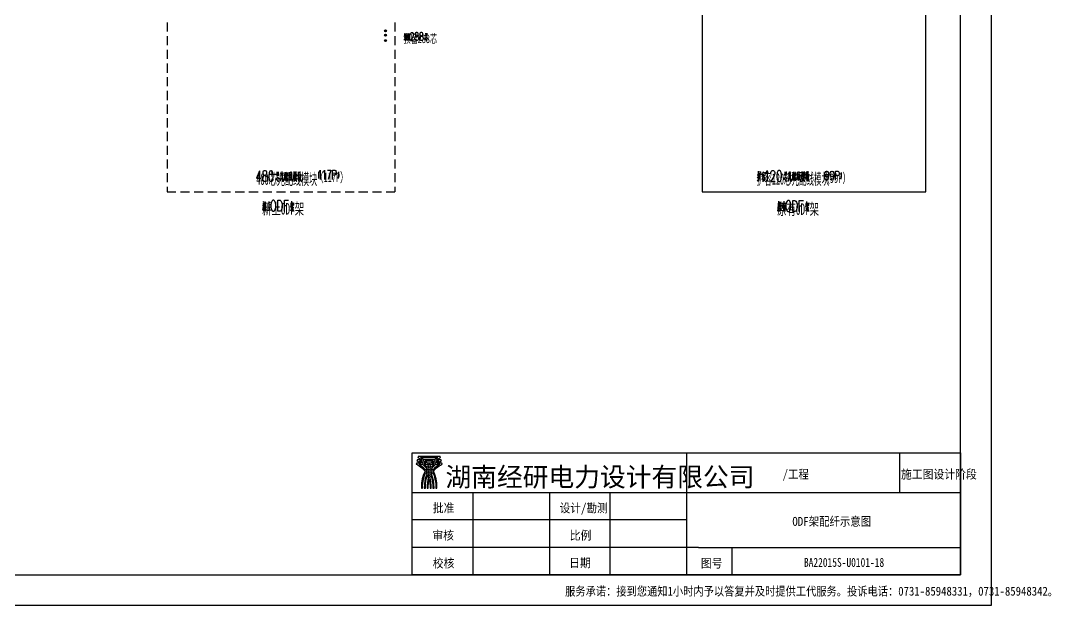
# Model space of a CAD drawing. Header units: metres. Extents: x 17 to 1757, y 17 to 1207.
# Drawn here: x 798 to 1757, y 17 to 561 of the extents above; entities that cross this region are included whole.
import ezdxf

# ---------------------------------------------------------------- set-up
doc = ezdxf.new("R2010")
doc.units = ezdxf.units.M
for name, color, linetype in [('LINES', 7, 'Continuous'), ('POLYLINES', 4, 'Continuous'), ('RECTS', 7, 'Continuous'), ('TEXTS', 3, 'Continuous')]:
    doc.layers.add(name, color=color, linetype=linetype)

msp = doc.modelspace()

# ---------------------------------------------------------------- linework, layer by layer
at = {"layer": 'LINES'}
for p, q in [((1672.37, 45.22), (1672.37, 1179.07)), ((1432.18, 975.6), (1431.74, 401.69)), ((1639.82, 401.69), (1639.82, 975.67)), ((934.08, 559.44), (934.08, 550.94)), ((1145.9, 559.44), (1145.9, 550.94)), ((934.08, 546.77), (934.08, 538.27)), ((1145.9, 546.77), (1145.9, 538.27)), ((1154.47, 546.62), (1155.62, 546.91)), ((1154.62, 548.64), (1155.34, 548.78)), ((1154.9, 547.92), (1155.19, 547.06)), ((1155.48, 549.07), (1155.05, 547.63)), ((1155.62, 547.2), (1155.48, 546.05)), ((1155.77, 548.78), (1157.06, 549.22)), ((1155.91, 547.92), (1155.91, 544.32)), ((1155.91, 547.49), (1156.78, 547.78)), ((1156.34, 548.93), (1156.2, 547.49)), ((1156.78, 547.92), (1156.78, 544.46)), ((1157.78, 546.34), (1158.65, 547.2)), ((1158.65, 549.07), (1157.93, 548.21)), ((1157.93, 548.78), (1157.93, 546.48)), ((1158.36, 547.92), (1158.79, 546.62)), ((1158.79, 548.35), (1159.94, 548.64)), ((1173.91, 547.34), (1176.36, 547.78)), ((1174.63, 549.36), (1174.78, 546.48)), ((1175.64, 549.36), (1175.5, 546.62)), ((1156.49, 544.32), (1157.06, 542.74)), ((1158.07, 545.62), (1158.07, 542.45)), ((1159.51, 545.47), (1158.07, 545.04)), ((1158.07, 542.88), (1159.37, 543.17)), ((1158.36, 544.03), (1159.37, 544.32)), ((1158.94, 545.33), (1158.79, 543.02)), ((1159.66, 545.62), (1159.51, 542.59)), ((1174.06, 545.18), (1173.77, 543.6)), ((1174.92, 545.9), (1175.21, 544.75)), ((1175.64, 545.47), (1176.07, 544.18)), ((934.08, 533.95), (934.08, 525.46)), ((1145.9, 533.95), (1145.9, 525.46)), ((934.08, 521.14), (934.08, 512.64)), ((1145.9, 521.14), (1145.9, 512.64)), ((934.08, 508.46), (934.08, 499.97)), ((1145.9, 508.46), (1145.9, 499.97)), ((934.08, 495.65), (934.08, 487.15)), ((1145.9, 495.65), (1145.9, 487.15)), ((934.08, 482.98), (934.08, 474.48)), ((1145.9, 482.98), (1145.9, 474.48)), ((934.08, 470.16), (934.08, 461.66)), ((1145.9, 470.16), (1145.9, 461.66)), ((934.08, 457.49), (934.08, 448.99)), ((1145.9, 457.49), (1145.9, 448.99)), ((934.08, 444.67), (934.08, 436.18)), ((1145.9, 444.67), (1145.9, 436.18)), ((934.08, 431.86), (934.08, 423.36)), ((1145.9, 431.86), (1145.9, 423.36)), ((934.08, 419.18), (934.08, 410.69)), ((1019.98, 421.34), (1019.98, 411.26)), ((1035.38, 414.86), (1035.1, 412.7)), ((1035.24, 417.74), (1038.41, 418.32)), ((1036.1, 420.34), (1036.25, 416.45)), ((1036.39, 415.73), (1036.82, 414.29)), ((1037.4, 420.34), (1037.26, 416.74)), ((1037.4, 415.3), (1037.98, 413.42)), ((1042.3, 416.88), (1039.27, 416.3)), ((1039.27, 411.62), (1040.35, 415.22)), ((1040.14, 417.6), (1039.85, 419.33)), ((1040.71, 420.62), (1040.71, 416.59)), ((1041.14, 417.02), (1041.72, 419.33)), ((1042.3, 411.41), (1042.3, 413.57)), ((1043.16, 419.62), (1045.03, 420.19)), ((1043.3, 418.46), (1043.3, 412.27)), ((1043.3, 417.89), (1044.6, 418.18)), ((1043.3, 413.14), (1044.46, 413.42)), ((1043.59, 414.29), (1044.17, 414.43)), ((1044.17, 419.76), (1044.17, 415.58)), ((1044.17, 415.58), (1044.46, 415.58)), ((1044.6, 418.46), (1044.46, 412.13)), ((1045.03, 418.9), (1046.18, 419.33)), ((1046.18, 416.74), (1045.18, 416.45)), ((1046.18, 419.47), (1046.04, 416.74)), ((1047.05, 416.88), (1048.06, 417.46)), ((1047.91, 420.19), (1047.19, 416.88)), ((1048.49, 415.3), (1047.19, 414.58)), ((1047.19, 412.7), (1048.49, 413.86)), ((1048.34, 418.32), (1047.34, 414.72)), ((1048.63, 417.31), (1050.07, 418.46)), ((1048.63, 415.73), (1050.22, 416.59)), ((1049.64, 420.05), (1050.07, 419.33)), ((1051.22, 417.31), (1052.52, 417.89)), ((1052.09, 417.6), (1051.22, 413.28)), ((1052.09, 420.62), (1052.09, 411.26)), ((1052.09, 416.88), (1052.38, 416.02)), ((1052.52, 414.14), (1054.82, 414.43)), ((1052.66, 418.61), (1054.54, 419.04)), ((1052.95, 417.6), (1054.25, 417.89)), ((1052.95, 417.89), (1052.95, 415.3)), ((1052.95, 416.45), (1053.96, 416.74)), ((1052.95, 415.58), (1054.39, 415.87)), ((1053.1, 420.34), (1053.24, 417.89)), ((1053.53, 414.14), (1054.39, 411.55)), ((1053.96, 420.62), (1053.82, 417.89)), ((1054.39, 418.18), (1054.25, 415.87)), ((1055.26, 413.42), (1056.7, 414.72)), ((1056.7, 417.02), (1055.4, 416.59)), ((1056.12, 420.48), (1056.12, 414.29)), ((1056.7, 415.3), (1058.86, 415.73)), ((1056.84, 417.46), (1058.28, 417.74)), ((1058.28, 418.03), (1058.14, 415.73)), ((1145.9, 419.18), (1145.9, 410.69)), ((1483.08, 417.6), (1484.52, 417.89)), ((1483.08, 414.72), (1484.52, 416.45)), ((1486.54, 419.04), (1485.1, 418.61)), ((1485.38, 420.91), (1485.82, 419.47)), ((1487.69, 419.62), (1487.54, 417.6)), ((1488.41, 417.89), (1487.54, 415.73)), ((1487.69, 419.04), (1490.28, 419.62)), ((1488.26, 414.14), (1488.41, 411.12)), ((1488.41, 413.86), (1489.56, 414)), ((1488.55, 420.77), (1488.98, 419.9)), ((1489.27, 417.89), (1489.85, 416.74)), ((1489.7, 414.29), (1489.56, 411.98)), ((1490.42, 419.9), (1490.14, 418.18)), ((1507.99, 415.15), (1507.7, 412.85)), ((1507.85, 417.89), (1511.02, 418.46)), ((1508.86, 420.48), (1508.86, 416.74)), ((1509.14, 415.87), (1509.43, 414.43)), ((1510.01, 420.48), (1509.86, 416.88)), ((1510.15, 415.44), (1510.73, 413.57)), ((1514.9, 417.02), (1511.88, 416.45)), ((1512.74, 417.74), (1512.46, 419.47)), ((1513.46, 420.77), (1513.46, 416.74)), ((1513.75, 417.17), (1514.47, 419.62)), ((1515.05, 411.55), (1514.9, 413.71)), ((1515.77, 419.76), (1517.78, 420.34)), ((1516.06, 418.61), (1516.06, 412.42)), ((1516.06, 418.03), (1517.21, 418.32)), ((1516.06, 413.28), (1517.06, 413.57)), ((1516.2, 414.43), (1516.92, 414.72)), ((1516.78, 419.9), (1516.78, 415.73)), ((1516.78, 415.73), (1517.21, 415.73)), ((1517.35, 418.61), (1517.21, 412.27)), ((1517.78, 419.18), (1518.79, 419.47)), ((1518.79, 416.88), (1517.78, 416.59)), ((1518.79, 419.62), (1518.79, 416.88)), ((1519.8, 417.02), (1520.66, 417.6)), ((1520.66, 420.34), (1519.94, 417.17)), ((1520.95, 418.46), (1519.94, 414.86)), ((1521.1, 415.44), (1519.94, 414.72)), ((1519.94, 412.85), (1521.1, 414)), ((1521.24, 415.87), (1522.82, 416.74)), ((1521.38, 417.6), (1522.68, 418.61)), ((1522.25, 420.19), (1522.68, 419.47)), ((1524.7, 417.74), (1523.83, 413.42)), ((1523.98, 417.6), (1525.27, 418.03)), ((1524.7, 420.77), (1524.7, 411.41)), ((1524.7, 417.17), (1524.98, 416.16)), ((1525.27, 418.75), (1527.29, 419.18)), ((1525.27, 414.29), (1527.43, 414.72)), ((1525.7, 417.74), (1527, 418.03)), ((1525.7, 418.03), (1525.7, 415.44)), ((1525.7, 416.74), (1526.71, 416.88)), ((1525.7, 415.73), (1527, 416.02)), ((1525.85, 420.48), (1525.99, 418.03)), ((1526.28, 414.29), (1527.14, 411.7)), ((1526.71, 420.77), (1526.42, 418.03)), ((1527, 418.32), (1526.86, 416.02)), ((1527.86, 413.57), (1529.45, 414.86)), ((1529.45, 417.17), (1528.01, 416.74)), ((1528.87, 420.62), (1528.87, 414.43)), ((1529.3, 415.44), (1531.46, 415.87)), ((1529.45, 417.6), (1530.89, 417.89)), ((1531.03, 418.18), (1530.89, 415.87)), ((934.08, 406.37), (934.08, 401.62)), ((1054.39, 411.55), (1054.82, 411.55)), ((1145.9, 406.37), (1145.9, 401.62)), ((1489.7, 411.98), (1488.41, 411.84)), ((1527.14, 411.7), (1527.58, 411.7)), ((934.15, 401.69), (942.22, 401.69)), ((946.54, 401.69), (955.03, 401.69)), ((959.21, 401.69), (967.7, 401.69)), ((972.02, 401.69), (980.52, 401.69)), ((984.7, 401.69), (993.19, 401.69)), ((997.51, 401.69), (1006.01, 401.69)), ((1010.18, 401.69), (1018.82, 401.69)), ((1023, 401.69), (1031.5, 401.69)), ((1035.82, 401.69), (1044.31, 401.69)), ((1048.49, 401.69), (1056.98, 401.69)), ((1061.3, 401.69), (1069.8, 401.69)), ((1073.98, 401.69), (1082.47, 401.69)), ((1086.79, 401.69), (1095.29, 401.69)), ((1099.61, 401.69), (1108.1, 401.69)), ((1112.28, 401.69), (1120.78, 401.69)), ((1125.1, 401.69), (1133.59, 401.69)), ((1137.77, 401.69), (1145.83, 401.69)), ((1431.74, 401.69), (1639.82, 401.69)), ((1022.86, 388.94), (1024.73, 389.38)), ((1023.58, 386.93), (1022.86, 384.91)), ((1023.14, 391.25), (1024.58, 391.54)), ((1023.14, 387.36), (1024.58, 387.79)), ((1023.43, 390.82), (1023.58, 389.66)), ((1023.58, 392.98), (1023.86, 391.97)), ((1024.15, 391.39), (1024.01, 389.38)), ((1024.15, 386.93), (1024.58, 385.63)), ((1024.87, 389.38), (1026.31, 389.66)), ((1026.02, 392.54), (1025.02, 391.1)), ((1025.74, 389.38), (1025.74, 383.62)), ((1026.89, 384.48), (1030.49, 384.91)), ((1028.62, 392.83), (1028.62, 384.62)), ((1029.91, 389.52), (1028.62, 389.23)), ((1043.16, 388.94), (1045.46, 388.94)), ((1050.5, 387.07), (1048.78, 383.9)), ((1048.92, 390.82), (1050.36, 391.1)), ((1049.06, 386.93), (1051.94, 387.36)), ((1049.93, 392.98), (1049.64, 390.96)), ((1050.5, 388.51), (1050.5, 383.47)), ((1050.79, 391.68), (1050.79, 388.51)), ((1050.79, 390.96), (1051.8, 391.25)), ((1051.8, 389.38), (1050.79, 389.09)), ((1051.8, 391.54), (1051.66, 389.38)), ((1503.53, 386.5), (1502.38, 384.19)), ((1502.81, 391.97), (1505.26, 392.54)), ((1503.38, 390.96), (1503.38, 387.36)), ((1503.38, 390.38), (1504.97, 390.67)), ((1503.38, 389.09), (1504.68, 389.23)), ((1503.38, 387.65), (1504.97, 387.94)), ((1504.1, 392.26), (1503.96, 390.53)), ((1505.54, 384.62), (1504.54, 386.64)), ((1505.11, 390.96), (1504.97, 387.79)), ((1506.26, 390.53), (1509.58, 391.1)), ((1507.42, 389.52), (1507.42, 383.33)), ((1507.42, 389.09), (1508.86, 389.52)), ((1507.42, 387.65), (1508.57, 387.94)), ((1508.57, 386.21), (1507.42, 385.92)), ((1522.25, 388.8), (1524.7, 388.8)), ((1529.74, 386.93), (1528.01, 383.76)), ((1528.15, 390.67), (1529.59, 390.96)), ((1528.3, 386.64), (1531.03, 387.22)), ((1529.02, 392.83), (1528.73, 390.67)), ((1529.74, 388.37), (1529.74, 383.33)), ((1530.02, 391.54), (1530.02, 388.37)), ((1530.02, 390.82), (1530.89, 391.1)), ((1531.03, 389.09), (1530.02, 388.94)), ((1531.03, 391.39), (1530.89, 389.09)), ((1162.1, 158.69), (1672.3, 158.69)), ((1162.1, 45.22), (1162.1, 158.69)), ((1417.27, 158.69), (1417.27, 45.36)), ((1615.7, 121.82), (1615.7, 158.83)), ((1672.3, 158.69), (1672.3, 45.22)), ((1162.1, 121.82), (1672.3, 121.82)), ((1218.84, 45.36), (1218.84, 121.82)), ((1289.69, 121.82), (1289.69, 45.36)), ((1346.42, 45.36), (1346.42, 121.82)), ((1417.27, 96.34), (1162.1, 96.34)), ((1428.36, 70.7), (1162.1, 70.7)), ((1428.36, 70.7), (1672.3, 70.7)), ((1459.75, 45.22), (1459.75, 70.7)), ((87.79, 45.22), (1672.37, 45.22)), ((1672.3, 45.22), (1162.1, 45.22))]:
    msp.add_line(p, q, dxfattribs=at)
at = {"layer": 'POLYLINES'}
for points in [[(1137.19, 551.66), (1136.47, 551.66), (1136.76, 552.1), (1137.19, 551.66)], [(1137.19, 551.66), (1136.47, 551.66), (1136.76, 552.1), (1137.19, 551.66)], [(1137.19, 551.66), (1136.47, 551.66), (1136.76, 552.1), (1137.19, 551.66)], [(1137.19, 551.66), (1136.47, 551.66), (1136.76, 552.1), (1137.19, 551.66)], [(1137.19, 551.66), (1136.76, 551.09), (1136.47, 551.66), (1137.19, 551.66)], [(1137.19, 551.66), (1136.76, 551.09), (1136.47, 551.66), (1137.19, 551.66)], [(1137.19, 551.66), (1136.76, 551.09), (1136.47, 551.66), (1137.19, 551.66)], [(1137.19, 551.66), (1136.76, 551.09), (1136.47, 551.66), (1137.19, 551.66)], [(1137.19, 547.49), (1136.47, 547.49), (1136.76, 548.06), (1137.19, 547.49)], [(1137.19, 547.49), (1136.47, 547.49), (1136.76, 548.06), (1137.19, 547.49)], [(1137.19, 547.49), (1136.47, 547.49), (1136.76, 548.06), (1137.19, 547.49)], [(1137.19, 547.49), (1136.47, 547.49), (1136.76, 548.06), (1137.19, 547.49)], [(1137.19, 547.49), (1136.76, 547.06), (1136.47, 547.49), (1137.19, 547.49)], [(1137.19, 547.49), (1136.76, 547.06), (1136.47, 547.49), (1137.19, 547.49)], [(1137.19, 547.49), (1136.76, 547.06), (1136.47, 547.49), (1137.19, 547.49)], [(1137.19, 547.49), (1136.76, 547.06), (1136.47, 547.49), (1137.19, 547.49)], [(1137.19, 551.66), (1136.76, 552.1), (1137.19, 552.38), (1137.19, 551.66)], [(1137.19, 551.66), (1136.76, 552.1), (1137.19, 552.38), (1137.19, 551.66)], [(1137.19, 551.66), (1136.76, 552.1), (1137.19, 552.38), (1137.19, 551.66)], [(1137.19, 551.66), (1136.76, 552.1), (1137.19, 552.38), (1137.19, 551.66)], [(1137.19, 551.66), (1137.19, 550.8), (1136.76, 551.09), (1137.19, 551.66)], [(1137.19, 551.66), (1137.19, 550.8), (1136.76, 551.09), (1137.19, 551.66)], [(1137.19, 551.66), (1137.19, 550.8), (1136.76, 551.09), (1137.19, 551.66)], [(1137.19, 551.66), (1137.19, 550.8), (1136.76, 551.09), (1137.19, 551.66)], [(1137.19, 547.49), (1136.76, 548.06), (1137.19, 548.35), (1137.19, 547.49)], [(1137.19, 547.49), (1136.76, 548.06), (1137.19, 548.35), (1137.19, 547.49)], [(1137.19, 547.49), (1136.76, 548.06), (1137.19, 548.35), (1137.19, 547.49)], [(1137.19, 547.49), (1136.76, 548.06), (1137.19, 548.35), (1137.19, 547.49)], [(1137.19, 547.49), (1137.19, 546.77), (1136.76, 547.06), (1137.19, 547.49)], [(1137.19, 547.49), (1137.19, 546.77), (1136.76, 547.06), (1137.19, 547.49)], [(1137.19, 547.49), (1137.19, 546.77), (1136.76, 547.06), (1137.19, 547.49)], [(1137.19, 547.49), (1137.19, 546.77), (1136.76, 547.06), (1137.19, 547.49)], [(1137.19, 551.66), (1137.19, 552.38), (1137.77, 552.1), (1137.19, 551.66)], [(1137.19, 551.66), (1137.19, 552.38), (1137.77, 552.1), (1137.19, 551.66)], [(1137.19, 551.66), (1137.19, 552.38), (1137.77, 552.1), (1137.19, 551.66)], [(1137.19, 551.66), (1137.19, 552.38), (1137.77, 552.1), (1137.19, 551.66)], [(1137.19, 551.66), (1137.77, 552.1), (1138.06, 551.66), (1137.19, 551.66)], [(1137.19, 551.66), (1137.77, 552.1), (1138.06, 551.66), (1137.19, 551.66)], [(1137.19, 551.66), (1137.77, 552.1), (1138.06, 551.66), (1137.19, 551.66)], [(1137.19, 551.66), (1137.77, 552.1), (1138.06, 551.66), (1137.19, 551.66)], [(1137.19, 551.66), (1137.77, 551.09), (1137.19, 550.8), (1137.19, 551.66)], [(1137.19, 551.66), (1137.77, 551.09), (1137.19, 550.8), (1137.19, 551.66)], [(1137.19, 551.66), (1138.06, 551.66), (1137.77, 551.09), (1137.19, 551.66)], [(1137.19, 551.66), (1138.06, 551.66), (1137.77, 551.09), (1137.19, 551.66)], [(1137.19, 551.66), (1137.77, 551.09), (1137.19, 550.8), (1137.19, 551.66)], [(1137.19, 551.66), (1137.77, 551.09), (1137.19, 550.8), (1137.19, 551.66)], [(1137.19, 551.66), (1138.06, 551.66), (1137.77, 551.09), (1137.19, 551.66)], [(1137.19, 551.66), (1138.06, 551.66), (1137.77, 551.09), (1137.19, 551.66)], [(1137.19, 547.49), (1137.19, 548.35), (1137.77, 548.06), (1137.19, 547.49)], [(1137.19, 547.49), (1137.19, 548.35), (1137.77, 548.06), (1137.19, 547.49)], [(1137.19, 547.49), (1137.19, 548.35), (1137.77, 548.06), (1137.19, 547.49)], [(1137.19, 547.49), (1137.19, 548.35), (1137.77, 548.06), (1137.19, 547.49)], [(1137.19, 547.49), (1137.77, 548.06), (1138.06, 547.49), (1137.19, 547.49)], [(1137.19, 547.49), (1137.77, 548.06), (1138.06, 547.49), (1137.19, 547.49)], [(1137.19, 547.49), (1137.77, 548.06), (1138.06, 547.49), (1137.19, 547.49)], [(1137.19, 547.49), (1137.77, 548.06), (1138.06, 547.49), (1137.19, 547.49)], [(1137.19, 547.49), (1137.77, 547.06), (1137.19, 546.77), (1137.19, 547.49)], [(1137.19, 547.49), (1137.77, 547.06), (1137.19, 546.77), (1137.19, 547.49)], [(1137.19, 547.49), (1138.06, 547.49), (1137.77, 547.06), (1137.19, 547.49)], [(1137.19, 547.49), (1138.06, 547.49), (1137.77, 547.06), (1137.19, 547.49)], [(1137.19, 547.49), (1137.77, 547.06), (1137.19, 546.77), (1137.19, 547.49)], [(1137.19, 547.49), (1137.77, 547.06), (1137.19, 546.77), (1137.19, 547.49)], [(1137.19, 547.49), (1138.06, 547.49), (1137.77, 547.06), (1137.19, 547.49)], [(1137.19, 547.49), (1138.06, 547.49), (1137.77, 547.06), (1137.19, 547.49)], [(1155.19, 546.77), (1155.19, 543.02), (1154.76, 543.89)], [(1156.34, 546.91), (1156.34, 544.46), (1156.06, 543.6), (1155.62, 542.59)], [(1159.37, 548.21), (1159.08, 546.91), (1158.65, 545.62)], [(1159.94, 548.93), (1159.66, 545.9), (1159.37, 546.62)], [(1160.52, 548.21), (1160.52, 548.64), (1160.81, 549.36), (1161.1, 549.79), (1161.53, 550.08), (1162.39, 550.08), (1162.82, 549.79), (1162.97, 549.36), (1163.26, 548.64), (1163.26, 547.92), (1162.97, 547.2), (1162.54, 546.05), (1160.38, 542.45), (1163.4, 542.45)], [(1165.85, 550.08), (1165.13, 549.79), (1164.98, 549.07), (1164.98, 548.21), (1165.13, 547.49), (1165.56, 547.2), (1166.42, 546.77), (1167.14, 546.48), (1167.58, 545.76), (1167.86, 545.04), (1167.86, 543.89), (1167.58, 543.17), (1167.43, 542.88), (1166.71, 542.45), (1165.85, 542.45), (1165.13, 542.88), (1164.98, 543.17), (1164.7, 543.89), (1164.7, 545.04), (1164.98, 545.76), (1165.42, 546.48), (1165.99, 546.77), (1167, 547.2), (1167.43, 547.49), (1167.58, 548.21), (1167.58, 549.07), (1167.43, 549.79), (1166.71, 550.08), (1165.85, 550.08)], [(1170.17, 550.08), (1169.59, 549.79), (1169.3, 549.07), (1169.3, 548.21), (1169.59, 547.49), (1170.02, 547.2), (1170.89, 546.77), (1171.46, 546.48), (1171.9, 545.76), (1172.18, 545.04), (1172.18, 543.89), (1171.9, 543.17), (1171.75, 542.88), (1171.03, 542.45), (1170.17, 542.45), (1169.59, 542.88), (1169.3, 543.17), (1169.16, 543.89), (1169.16, 545.04), (1169.3, 545.76), (1169.74, 546.48), (1170.46, 546.77), (1171.32, 547.2), (1171.75, 547.49), (1171.9, 548.21), (1171.9, 549.07), (1171.75, 549.79), (1171.03, 550.08), (1170.17, 550.08)], [(1137.19, 542.59), (1136.47, 542.59), (1136.76, 543.17), (1137.19, 542.59)], [(1137.19, 542.59), (1136.47, 542.59), (1136.76, 543.17), (1137.19, 542.59)], [(1137.19, 542.59), (1136.47, 542.59), (1136.76, 543.17), (1137.19, 542.59)], [(1137.19, 542.59), (1136.47, 542.59), (1136.76, 543.17), (1137.19, 542.59)], [(1137.19, 542.59), (1136.76, 542.02), (1136.47, 542.59), (1137.19, 542.59)], [(1137.19, 542.59), (1136.76, 542.02), (1136.47, 542.59), (1137.19, 542.59)], [(1137.19, 542.59), (1136.76, 542.02), (1136.47, 542.59), (1137.19, 542.59)], [(1137.19, 542.59), (1136.76, 542.02), (1136.47, 542.59), (1137.19, 542.59)], [(1137.19, 542.59), (1136.76, 543.17), (1137.19, 543.31), (1137.19, 542.59)], [(1137.19, 542.59), (1136.76, 543.17), (1137.19, 543.31), (1137.19, 542.59)], [(1137.19, 542.59), (1136.76, 543.17), (1137.19, 543.31), (1137.19, 542.59)], [(1137.19, 542.59), (1136.76, 543.17), (1137.19, 543.31), (1137.19, 542.59)], [(1137.19, 542.59), (1137.19, 541.73), (1136.76, 542.02), (1137.19, 542.59)], [(1137.19, 542.59), (1137.19, 541.73), (1136.76, 542.02), (1137.19, 542.59)], [(1137.19, 542.59), (1137.19, 541.73), (1136.76, 542.02), (1137.19, 542.59)], [(1137.19, 542.59), (1137.19, 541.73), (1136.76, 542.02), (1137.19, 542.59)], [(1137.19, 542.59), (1137.19, 543.31), (1137.77, 543.17), (1137.19, 542.59)], [(1137.19, 542.59), (1137.19, 543.31), (1137.77, 543.17), (1137.19, 542.59)], [(1137.19, 542.59), (1137.19, 543.31), (1137.77, 543.17), (1137.19, 542.59)], [(1137.19, 542.59), (1137.19, 543.31), (1137.77, 543.17), (1137.19, 542.59)], [(1137.19, 542.59), (1137.77, 543.17), (1138.06, 542.59), (1137.19, 542.59)], [(1137.19, 542.59), (1137.77, 543.17), (1138.06, 542.59), (1137.19, 542.59)], [(1137.19, 542.59), (1137.77, 543.17), (1138.06, 542.59), (1137.19, 542.59)], [(1137.19, 542.59), (1137.77, 543.17), (1138.06, 542.59), (1137.19, 542.59)], [(1137.19, 542.59), (1137.77, 542.02), (1137.19, 541.73), (1137.19, 542.59)], [(1137.19, 542.59), (1137.77, 542.02), (1137.19, 541.73), (1137.19, 542.59)], [(1137.19, 542.59), (1138.06, 542.59), (1137.77, 542.02), (1137.19, 542.59)], [(1137.19, 542.59), (1138.06, 542.59), (1137.77, 542.02), (1137.19, 542.59)], [(1137.19, 542.59), (1137.77, 542.02), (1137.19, 541.73), (1137.19, 542.59)], [(1137.19, 542.59), (1137.77, 542.02), (1137.19, 541.73), (1137.19, 542.59)], [(1137.19, 542.59), (1138.06, 542.59), (1137.77, 542.02), (1137.19, 542.59)], [(1137.19, 542.59), (1138.06, 542.59), (1137.77, 542.02), (1137.19, 542.59)], [(1174.34, 545.04), (1174.63, 544.03), (1175.06, 543.02), (1175.78, 542.3), (1175.64, 543.74)], [(1019.98, 421.34), (1017.1, 414.58), (1021.42, 414.58)], [(1024.44, 421.34), (1023.43, 420.91), (1023.14, 419.9), (1023.14, 419.04), (1023.43, 418.03), (1024.15, 417.46), (1025.3, 417.02), (1026.17, 416.59), (1026.74, 415.58), (1027.03, 414.58), (1027.03, 413.14), (1026.74, 412.13), (1026.46, 411.7), (1025.59, 411.26), (1024.44, 411.26), (1023.43, 411.7), (1023.14, 412.13), (1022.86, 413.14), (1022.86, 414.58), (1023.14, 415.58), (1023.72, 416.59), (1024.73, 417.02), (1025.88, 417.46), (1026.46, 418.03), (1026.74, 419.04), (1026.74, 419.9), (1026.46, 420.91), (1025.59, 421.34), (1024.44, 421.34)], [(1030.49, 421.34), (1029.62, 420.91), (1029.05, 419.47), (1028.76, 417.02), (1028.76, 415.58), (1029.05, 413.14), (1029.62, 411.7), (1030.49, 411.26), (1031.06, 411.26), (1031.93, 411.7), (1032.5, 413.14), (1032.79, 415.58), (1032.79, 417.02), (1032.5, 419.47), (1031.93, 420.91), (1031.06, 421.34), (1030.49, 421.34)], [(1035.82, 414.58), (1036.1, 413.28), (1036.68, 411.98), (1037.69, 411.12), (1037.54, 412.85)], [(1041, 416.74), (1041, 411.98), (1041.29, 411.55), (1042.3, 411.55)], [(1043.74, 419.62), (1043.74, 417.02), (1043.59, 415.01)], [(1045.18, 416.88), (1045.18, 412.99), (1045.61, 412.42)], [(1045.61, 412.42), (1046.62, 412.56), (1046.47, 414.43)], [(1050.07, 415.73), (1049.5, 414.14), (1048.34, 411.98)], [(1049.06, 420.62), (1049.21, 415.73), (1049.64, 413.42)], [(1049.64, 413.42), (1050.65, 411.41), (1050.65, 413.57)], [(1053.67, 415.73), (1053.53, 414.43), (1052.38, 411.26)], [(1057.56, 420.77), (1057.42, 415.58), (1056.98, 413.28), (1056.26, 411.26)], [(1057.56, 415.58), (1058.42, 411.55), (1058.86, 411.55)], [(1074.98, 420.5), (1074.83, 414.63), (1075.04, 414.3)], [(1075.42, 420.19), (1075.85, 420.62), (1076.57, 421.78), (1076.57, 413.28)], [(1079.3, 420.19), (1079.74, 420.62), (1080.46, 421.78), (1080.46, 413.28)], [(1083.19, 421.78), (1086.5, 421.78), (1084.06, 413.28)], [(1087.94, 413.28), (1087.94, 421.78), (1090.1, 421.78), (1090.97, 421.49), (1091.11, 421.06), (1091.4, 420.19), (1091.4, 419.04), (1091.11, 418.18), (1090.97, 417.74), (1090.1, 417.31), (1087.94, 417.31)], [(1093.46, 414.3), (1093.72, 420.15), (1093.52, 420.5)], [(1483.94, 420.91), (1483.94, 411.41), (1483.37, 412.7)], [(1485.1, 419.33), (1484.95, 416.16), (1484.81, 414.29), (1484.23, 411.26)], [(1488.98, 417.17), (1488.26, 415.3), (1487.26, 412.99)], [(1488.84, 416.88), (1490.28, 413.57), (1490.71, 413.57)], [(1490.86, 419.62), (1491.58, 420.05), (1492.44, 421.63), (1492.44, 411.41)], [(1495.9, 419.18), (1495.9, 419.62), (1496.18, 420.62), (1496.47, 421.06), (1497.05, 421.63), (1498.2, 421.63), (1498.78, 421.06), (1499.06, 420.62), (1499.35, 419.62), (1499.35, 418.61), (1499.06, 417.74), (1498.49, 416.16), (1495.61, 411.41), (1499.64, 411.41)], [(1503.24, 421.63), (1502.23, 421.06), (1501.66, 419.62), (1501.37, 417.17), (1501.37, 415.73), (1501.66, 413.28), (1502.23, 411.84), (1503.24, 411.41), (1503.82, 411.41), (1504.68, 411.84), (1505.26, 413.28), (1505.54, 415.73), (1505.54, 417.17), (1505.26, 419.62), (1504.68, 421.06), (1503.82, 421.63), (1503.24, 421.63)], [(1508.42, 414.72), (1508.71, 413.42), (1509.29, 412.27), (1510.3, 411.26), (1510.15, 413.14)], [(1511.59, 411.41), (1512.17, 412.27), (1512.74, 414.14), (1513.18, 416.74)], [(1513.75, 416.88), (1513.75, 412.13), (1514.04, 411.7), (1515.05, 411.7)], [(1516.49, 419.76), (1516.49, 417.17), (1516.2, 415.15)], [(1517.78, 417.17), (1517.78, 413.14), (1518.22, 412.7)], [(1518.22, 412.7), (1519.37, 412.7), (1519.22, 414.72)], [(1522.82, 415.87), (1522.25, 414.29), (1521.1, 412.13)], [(1521.67, 420.77), (1521.96, 415.87), (1522.39, 413.57)], [(1522.39, 413.57), (1523.26, 411.55), (1523.26, 413.71)], [(1526.28, 415.87), (1526.14, 414.58), (1525.13, 411.41)], [(1530.17, 420.91), (1530.02, 415.73), (1529.59, 413.42), (1528.87, 411.41)], [(1530.17, 415.73), (1531.03, 411.7), (1531.61, 411.7)], [(1545.76, 419.67), (1545.6, 413.81), (1545.81, 413.47)], [(1549.32, 418.18), (1549.03, 416.88), (1548.6, 416.16), (1547.88, 415.73), (1547.59, 415.73), (1546.87, 416.16), (1546.44, 416.88), (1546.15, 418.18), (1546.15, 418.61), (1546.44, 419.76), (1546.87, 420.62), (1547.59, 421.06), (1547.88, 421.06), (1548.6, 420.62), (1549.03, 419.76), (1549.32, 418.18), (1549.32, 416.16), (1549.03, 414.14), (1548.6, 412.85), (1547.88, 412.56), (1547.3, 412.56), (1546.58, 412.85), (1546.44, 413.71)], [(1554.22, 418.18), (1553.93, 416.88), (1553.35, 416.16), (1552.63, 415.73), (1552.49, 415.73), (1551.77, 416.16), (1551.19, 416.88), (1551.05, 418.18), (1551.05, 418.61), (1551.19, 419.76), (1551.77, 420.62), (1552.49, 421.06), (1552.63, 421.06), (1553.35, 420.62), (1553.93, 419.76), (1554.22, 418.18), (1554.22, 416.16), (1553.93, 414.14), (1553.35, 412.85), (1552.63, 412.56), (1552.2, 412.56), (1551.48, 412.85), (1551.19, 413.71)], [(1555.8, 412.56), (1555.8, 421.06), (1558.1, 421.06), (1558.82, 420.62), (1558.97, 420.19), (1559.26, 419.33), (1559.26, 418.18), (1558.97, 417.31), (1558.82, 416.88), (1558.1, 416.59), (1555.8, 416.59)], [(1561.32, 413.47), (1561.58, 419.33), (1561.38, 419.67)], [(1032.36, 393.84), (1031.78, 393.26), (1031.21, 392.26), (1030.92, 391.39), (1030.63, 389.95), (1030.63, 387.5), (1030.92, 386.06), (1031.21, 385.06), (1031.78, 384.05), (1032.36, 383.62), (1033.51, 383.62), (1034.09, 384.05), (1034.66, 385.06), (1034.95, 386.06), (1035.24, 387.5), (1035.24, 389.95), (1034.95, 391.39), (1034.66, 392.26), (1034.09, 393.26), (1033.51, 393.84), (1032.36, 393.84)], [(1036.97, 383.62), (1036.97, 393.84), (1039.13, 393.84), (1039.99, 393.26), (1040.57, 392.26), (1040.86, 391.39), (1041.14, 389.95), (1041.14, 387.5), (1040.86, 386.06), (1040.57, 385.06), (1039.99, 384.05), (1039.13, 383.62), (1036.97, 383.62)], [(1043.16, 383.62), (1043.16, 393.84), (1046.9, 393.84)], [(1511.59, 393.55), (1511.02, 393.12), (1510.3, 392.11), (1510.01, 391.1), (1509.72, 389.66), (1509.72, 387.22), (1510.01, 385.78), (1510.3, 384.91), (1511.02, 383.9), (1511.59, 383.33), (1512.74, 383.33), (1513.32, 383.9), (1513.9, 384.91), (1514.18, 385.78), (1514.47, 387.22), (1514.47, 389.66), (1514.18, 391.1), (1513.9, 392.11), (1513.32, 393.12), (1512.74, 393.55), (1511.59, 393.55)], [(1516.2, 383.33), (1516.2, 393.55), (1518.22, 393.55), (1519.08, 393.12), (1519.66, 392.11), (1519.94, 391.1), (1520.23, 389.66), (1520.23, 387.22), (1519.94, 385.78), (1519.66, 384.91), (1519.08, 383.9), (1518.22, 383.33), (1516.2, 383.33)], [(1522.25, 383.33), (1522.25, 393.55), (1526.14, 393.55)], [(1023.72, 389.09), (1023.72, 384.05), (1023.43, 384.91)], [(1025.02, 392.11), (1024.87, 386.93), (1024.73, 385.63), (1024.44, 384.05)], [(1049.64, 390.96), (1049.21, 389.23), (1048.78, 387.5)], [(1050.5, 391.39), (1049.93, 388.22), (1049.64, 389.38)], [(1050.5, 387.07), (1051.66, 384.19), (1052.23, 384.19)], [(1502.81, 392.98), (1502.66, 389.52), (1502.38, 386.21), (1501.94, 383.76)], [(1504.1, 387.65), (1504.1, 383.33), (1503.53, 384.62)], [(1507.99, 392.98), (1507.42, 389.52), (1506.12, 386.5)], [(1508.86, 389.81), (1508.86, 383.33), (1508.28, 384.48)], [(1528.73, 390.67), (1528.44, 389.09), (1527.86, 387.36)], [(1529.59, 391.25), (1529.16, 388.08), (1528.87, 389.23)], [(1529.74, 386.93), (1530.89, 384.05), (1531.32, 384.05)], [(1190.04, 148.32), (1190.04, 148.61), (1189.9, 148.75), (1189.9, 148.9), (1189.75, 149.04), (1189.75, 149.18), (1189.46, 149.18), (1189.03, 149.18), (1187.59, 149.18), (1186.15, 149.18), (1185.58, 149.18), (1185.43, 149.18), (1187.02, 150.19), (1188.17, 150.91), (1189.03, 151.34), (1189.18, 151.34), (1189.32, 151.49), (1189.18, 151.63), (1189.18, 151.92), (1189.18, 152.06), (1189.03, 152.06), (1189.03, 152.21), (1188.89, 152.35), (1188.74, 152.35), (1188.31, 152.35), (1186.87, 152.35), (1185.43, 152.35), (1185, 152.35), (1184.86, 152.35), (1186.3, 153.36), (1187.45, 153.94), (1188.17, 154.37), (1188.46, 154.37), (1188.46, 154.51), (1188.31, 154.66), (1188.31, 154.94), (1188.17, 155.23), (1188.02, 155.38), (1187.88, 155.38), (1187.16, 155.38), (1186.15, 155.38), (1184.86, 155.38), (1183.42, 155.38), (1181.69, 155.38), (1177.94, 155.38), (1174.2, 155.38), (1172.47, 155.38), (1170.89, 155.38), (1169.59, 155.38), (1168.58, 155.38), (1168.01, 155.38), (1167.72, 155.38), (1167.72, 155.23), (1167.58, 155.09), (1167.58, 154.94), (1167.43, 154.66), (1167.29, 154.51), (1167.43, 154.37), (1167.58, 154.37), (1168.44, 153.94), (1169.59, 153.36), (1171.03, 152.35), (1170.89, 152.35), (1170.31, 152.35), (1168.87, 152.35), (1167.43, 152.35), (1167, 152.35), (1166.86, 152.35), (1166.71, 152.21), (1166.71, 152.06), (1166.71, 151.92), (1166.57, 151.78), (1166.42, 151.49), (1166.57, 151.34), (1166.71, 151.34), (1167.58, 150.91), (1168.87, 150.19), (1170.31, 149.18), (1170.17, 149.18), (1169.74, 149.18), (1168.15, 149.18), (1166.71, 149.18), (1166.28, 149.18), (1166.14, 149.18), (1165.99, 149.18), (1165.99, 149.04), (1165.99, 148.9), (1165.99, 148.75), (1165.85, 148.75), (1165.85, 148.46), (1165.7, 148.32), (1165.99, 148.18), (1166.57, 147.89), (1167.43, 147.46), (1168.44, 146.74), (1169.74, 145.87), (1171.18, 144.72), (1172.62, 143.42), (1174.06, 141.84), (1172.62, 138.53), (1171.46, 134.78), (1171.18, 132.77), (1170.74, 130.61), (1170.6, 128.3), (1170.6, 126), (1170.74, 126), (1171.18, 126), (1171.46, 126), (1171.61, 126), (1171.75, 128.16), (1171.9, 130.32), (1172.47, 134.21), (1173.48, 137.66), (1174.78, 140.83), (1175.35, 139.97), (1175.78, 139.1), (1174.78, 136.37), (1173.91, 133.2), (1173.48, 129.74), (1173.34, 126), (1173.48, 126), (1173.91, 126), (1174.2, 126), (1174.34, 126), (1174.49, 129.46), (1174.92, 132.48), (1175.5, 135.36), (1176.5, 137.95), (1176.94, 136.8), (1177.37, 135.79), (1176.79, 133.63), (1176.22, 131.33), (1176.07, 128.74), (1176.07, 126), (1176.22, 126), (1176.5, 126), (1176.94, 126), (1177.08, 126), (1177.08, 128.16), (1177.22, 130.32), (1177.51, 132.19), (1177.94, 134.06), (1178.38, 132.19), (1178.66, 130.32), (1178.81, 128.16), (1178.81, 126), (1178.95, 126), (1179.24, 126), (1179.67, 126), (1179.82, 126), (1179.82, 128.74), (1179.53, 131.33), (1179.1, 133.63), (1178.52, 135.79), (1178.81, 136.8), (1179.38, 137.81), (1180.25, 135.36), (1180.82, 132.48), (1181.26, 129.31), (1181.4, 126), (1181.54, 126), (1181.98, 126), (1182.26, 126), (1182.41, 126), (1182.26, 129.74), (1181.83, 133.2), (1180.97, 136.22), (1179.96, 139.1), (1180.54, 139.97), (1181.11, 140.83), (1182.41, 137.66), (1183.27, 134.21), (1183.99, 130.32), (1184.14, 128.16), (1184.14, 126), (1184.28, 126), (1184.71, 126), (1185, 126), (1185.14, 126), (1185.14, 128.3), (1185, 130.61), (1184.71, 132.77), (1184.28, 134.78), (1183.13, 138.53), (1181.83, 141.7), (1183.13, 143.42), (1184.57, 144.72), (1186.01, 145.87), (1187.3, 146.74), (1188.46, 147.46), (1189.32, 147.89), (1189.9, 148.18), (1190.04, 148.32)], [(1190.04, 148.32), (1190.04, 148.61), (1189.9, 148.75), (1189.9, 148.9), (1189.75, 149.04), (1189.75, 149.18), (1189.46, 149.18), (1189.03, 149.18), (1187.59, 149.18), (1186.15, 149.18), (1185.58, 149.18), (1185.43, 149.18), (1187.02, 150.19), (1188.17, 150.91), (1189.03, 151.34), (1189.18, 151.34), (1189.32, 151.49), (1189.18, 151.63), (1189.18, 151.92), (1189.18, 152.06), (1189.03, 152.06), (1189.03, 152.21), (1188.89, 152.35), (1188.74, 152.35), (1188.31, 152.35), (1186.87, 152.35), (1185.43, 152.35), (1185, 152.35), (1184.86, 152.35), (1186.3, 153.36), (1187.45, 153.94), (1188.17, 154.37), (1188.46, 154.37), (1188.46, 154.51), (1188.31, 154.66), (1188.31, 154.94), (1188.17, 155.23), (1188.02, 155.38), (1187.88, 155.38), (1187.16, 155.38), (1186.15, 155.38), (1184.86, 155.38), (1183.42, 155.38), (1181.69, 155.38), (1177.94, 155.38), (1174.2, 155.38), (1172.47, 155.38), (1170.89, 155.38), (1169.59, 155.38), (1168.58, 155.38), (1168.01, 155.38), (1167.72, 155.38), (1167.72, 155.23), (1167.58, 155.09), (1167.58, 154.94), (1167.43, 154.66), (1167.29, 154.51), (1167.43, 154.37), (1167.58, 154.37), (1168.44, 153.94), (1169.59, 153.36), (1171.03, 152.35), (1170.89, 152.35), (1170.31, 152.35), (1168.87, 152.35), (1167.43, 152.35), (1167, 152.35), (1166.86, 152.35), (1166.71, 152.21), (1166.71, 152.06), (1166.71, 151.92), (1166.57, 151.78), (1166.42, 151.49), (1166.57, 151.34), (1166.71, 151.34), (1167.58, 150.91), (1168.87, 150.19), (1170.31, 149.18), (1170.17, 149.18), (1169.74, 149.18), (1168.15, 149.18), (1166.71, 149.18), (1166.28, 149.18), (1166.14, 149.18), (1165.99, 149.18), (1165.99, 149.04), (1165.99, 148.9), (1165.99, 148.75), (1165.85, 148.75), (1165.85, 148.46), (1165.7, 148.32), (1165.99, 148.18), (1166.57, 147.89), (1167.43, 147.46), (1168.44, 146.74), (1169.74, 145.87), (1171.18, 144.72), (1172.62, 143.42), (1174.06, 141.84), (1172.62, 138.53), (1171.46, 134.78), (1171.18, 132.77), (1170.74, 130.61), (1170.6, 128.3), (1170.6, 126), (1170.74, 126), (1171.18, 126), (1171.46, 126), (1171.61, 126), (1171.75, 128.16), (1171.9, 130.32), (1172.47, 134.21), (1173.48, 137.66), (1174.78, 140.83), (1175.35, 139.97), (1175.78, 139.1), (1174.78, 136.37), (1173.91, 133.2), (1173.48, 129.74), (1173.34, 126), (1173.48, 126), (1173.91, 126), (1174.2, 126), (1174.34, 126), (1174.49, 129.46), (1174.92, 132.48), (1175.5, 135.36), (1176.5, 137.95), (1176.94, 136.8), (1177.37, 135.79), (1176.79, 133.63), (1176.22, 131.33), (1176.07, 128.74), (1176.07, 126), (1176.22, 126), (1176.5, 126), (1176.94, 126), (1177.08, 126), (1177.08, 128.16), (1177.22, 130.32), (1177.51, 132.19), (1177.94, 134.06), (1178.38, 132.19), (1178.66, 130.32), (1178.81, 128.16), (1178.81, 126), (1178.95, 126), (1179.24, 126), (1179.67, 126), (1179.82, 126), (1179.82, 128.74), (1179.53, 131.33), (1179.1, 133.63), (1178.52, 135.79), (1178.81, 136.8), (1179.38, 137.81), (1180.25, 135.36), (1180.82, 132.48), (1181.26, 129.31), (1181.4, 126), (1181.54, 126), (1181.98, 126), (1182.26, 126), (1182.41, 126), (1182.26, 129.74), (1181.83, 133.2), (1180.97, 136.22), (1179.96, 139.1), (1180.54, 139.97), (1181.11, 140.83), (1182.41, 137.66), (1183.27, 134.21), (1183.99, 130.32), (1184.14, 128.16), (1184.14, 126), (1184.28, 126), (1184.71, 126), (1185, 126), (1185.14, 126), (1185.14, 128.3), (1185, 130.61), (1184.71, 132.77), (1184.28, 134.78), (1183.13, 138.53), (1181.83, 141.7), (1183.13, 143.42), (1184.57, 144.72), (1186.01, 145.87), (1187.3, 146.74), (1188.46, 147.46), (1189.32, 147.89), (1189.9, 148.18), (1190.04, 148.32)], [(1169.74, 154.37), (1170.02, 154.37), (1170.46, 154.37), (1171.32, 154.37), (1172.33, 154.37), (1174.92, 154.37), (1177.94, 154.37), (1180.82, 154.37), (1183.42, 154.37), (1184.57, 154.37), (1185.29, 154.37), (1185.86, 154.37), (1186.01, 154.37), (1184.57, 153.5), (1182.98, 152.35), (1182.84, 152.35), (1182.55, 152.35), (1182.12, 152.35), (1181.4, 152.35), (1179.82, 152.35), (1177.94, 152.35), (1176.07, 152.35), (1174.34, 152.35), (1173.77, 152.35), (1173.19, 152.35), (1172.9, 152.35), (1172.76, 152.35), (1171.18, 153.5), (1169.74, 154.37)], [(1169.74, 154.37), (1170.02, 154.37), (1170.46, 154.37), (1171.32, 154.37), (1172.33, 154.37), (1174.92, 154.37), (1177.94, 154.37), (1180.82, 154.37), (1183.42, 154.37), (1184.57, 154.37), (1185.29, 154.37), (1185.86, 154.37), (1186.01, 154.37), (1184.57, 153.5), (1182.98, 152.35), (1182.84, 152.35), (1182.55, 152.35), (1182.12, 152.35), (1181.4, 152.35), (1179.82, 152.35), (1177.94, 152.35), (1176.07, 152.35), (1174.34, 152.35), (1173.77, 152.35), (1173.19, 152.35), (1172.9, 152.35), (1172.76, 152.35), (1171.18, 153.5), (1169.74, 154.37)], [(1168.15, 148.18), (1168.3, 148.18), (1168.73, 148.18), (1169.88, 148.18), (1171.18, 148.18), (1171.61, 148.18), (1171.75, 148.18), (1173.62, 146.45), (1175.5, 144.43), (1175.06, 143.57), (1174.49, 142.7), (1172.9, 144.58), (1171.18, 146.16), (1169.59, 147.31), (1168.15, 148.18)], [(1168.15, 148.18), (1168.3, 148.18), (1168.73, 148.18), (1169.88, 148.18), (1171.18, 148.18), (1171.61, 148.18), (1171.75, 148.18), (1173.62, 146.45), (1175.5, 144.43), (1175.06, 143.57), (1174.49, 142.7), (1172.9, 144.58), (1171.18, 146.16), (1169.59, 147.31), (1168.15, 148.18)], [(1169.02, 151.34), (1168.87, 151.34), (1169.16, 151.34), (1169.45, 151.34), (1170.74, 151.34), (1171.9, 151.34), (1172.33, 151.34), (1172.47, 151.34), (1173.62, 150.34), (1174.92, 149.18), (1174.78, 149.18), (1174.49, 149.18), (1173.48, 149.18), (1172.47, 149.18), (1172.18, 149.18), (1172.04, 149.18), (1170.46, 150.48), (1169.02, 151.34)], [(1169.02, 151.34), (1168.87, 151.34), (1169.16, 151.34), (1169.45, 151.34), (1170.74, 151.34), (1171.9, 151.34), (1172.33, 151.34), (1172.47, 151.34), (1173.62, 150.34), (1174.92, 149.18), (1174.78, 149.18), (1174.49, 149.18), (1173.48, 149.18), (1172.47, 149.18), (1172.18, 149.18), (1172.04, 149.18), (1170.46, 150.48), (1169.02, 151.34)], [(1175.93, 148.18), (1176.65, 147.46), (1177.22, 146.74), (1176.65, 146.02), (1176.07, 145.3), (1174.78, 146.88), (1173.34, 148.18), (1173.48, 148.18), (1173.77, 148.18), (1174.63, 148.18), (1175.5, 148.18), (1175.78, 148.18), (1175.93, 148.18)], [(1175.93, 148.18), (1176.65, 147.46), (1177.22, 146.74), (1176.65, 146.02), (1176.07, 145.3), (1174.78, 146.88), (1173.34, 148.18), (1173.48, 148.18), (1173.77, 148.18), (1174.63, 148.18), (1175.5, 148.18), (1175.78, 148.18), (1175.93, 148.18)], [(1174.06, 151.34), (1174.2, 151.34), (1174.49, 151.34), (1175.35, 151.34), (1176.5, 151.34), (1177.94, 151.34), (1179.24, 151.34), (1180.54, 151.34), (1181.4, 151.34), (1181.54, 151.34), (1181.69, 151.34), (1180.54, 150.34), (1179.38, 149.18), (1179.24, 149.18), (1178.95, 149.18), (1177.94, 149.18), (1176.94, 149.18), (1176.5, 149.18), (1176.36, 149.18), (1175.21, 150.34), (1174.06, 151.34)], [(1174.06, 151.34), (1174.2, 151.34), (1174.49, 151.34), (1175.35, 151.34), (1176.5, 151.34), (1177.94, 151.34), (1179.24, 151.34), (1180.54, 151.34), (1181.4, 151.34), (1181.54, 151.34), (1181.69, 151.34), (1180.54, 150.34), (1179.38, 149.18), (1179.24, 149.18), (1178.95, 149.18), (1177.94, 149.18), (1176.94, 149.18), (1176.5, 149.18), (1176.36, 149.18), (1175.21, 150.34), (1174.06, 151.34)], [(1177.94, 146.02), (1178.38, 145.15), (1178.95, 144.43), (1178.38, 143.71), (1177.94, 142.85), (1177.37, 143.71), (1176.79, 144.43), (1177.37, 145.15), (1177.94, 146.02)], [(1177.94, 146.02), (1178.38, 145.15), (1178.95, 144.43), (1178.38, 143.71), (1177.94, 142.85), (1177.37, 143.71), (1176.79, 144.43), (1177.37, 145.15), (1177.94, 146.02)], [(1178.38, 148.18), (1178.09, 147.89), (1177.94, 147.6), (1177.66, 147.89), (1177.37, 148.18), (1177.51, 148.18), (1177.94, 148.18), (1178.23, 148.18), (1178.38, 148.18)], [(1178.38, 148.18), (1178.09, 147.89), (1177.94, 147.6), (1177.66, 147.89), (1177.37, 148.18), (1177.51, 148.18), (1177.94, 148.18), (1178.23, 148.18), (1178.38, 148.18)], [(1178.52, 146.74), (1179.24, 147.46), (1179.82, 148.18), (1179.96, 148.18), (1180.25, 148.18), (1181.11, 148.18), (1182.12, 148.18), (1182.41, 148.18), (1181.11, 146.88), (1179.67, 145.3), (1179.1, 146.02), (1178.52, 146.74)], [(1178.52, 146.74), (1179.24, 147.46), (1179.82, 148.18), (1179.96, 148.18), (1180.25, 148.18), (1181.11, 148.18), (1182.12, 148.18), (1182.41, 148.18), (1181.11, 146.88), (1179.67, 145.3), (1179.1, 146.02), (1178.52, 146.74)], [(1187.74, 148.18), (1187.59, 148.18), (1186.3, 147.31), (1184.71, 146.16), (1182.98, 144.58), (1181.26, 142.7), (1180.82, 143.57), (1180.25, 144.43), (1182.12, 146.45), (1184.14, 148.18), (1184.28, 148.18), (1184.57, 148.18), (1185.86, 148.18), (1187.16, 148.18), (1187.45, 148.18), (1187.74, 148.18)], [(1187.74, 148.18), (1187.59, 148.18), (1186.3, 147.31), (1184.71, 146.16), (1182.98, 144.58), (1181.26, 142.7), (1180.82, 143.57), (1180.25, 144.43), (1182.12, 146.45), (1184.14, 148.18), (1184.28, 148.18), (1184.57, 148.18), (1185.86, 148.18), (1187.16, 148.18), (1187.45, 148.18), (1187.74, 148.18)], [(1186.87, 151.34), (1185.43, 150.48), (1183.7, 149.18), (1183.56, 149.18), (1183.27, 149.18), (1182.26, 149.18), (1181.26, 149.18), (1180.97, 149.18), (1180.82, 149.18), (1182.12, 150.34), (1183.27, 151.34), (1183.42, 151.34), (1183.85, 151.34), (1185.14, 151.34), (1186.3, 151.34), (1186.73, 151.34), (1186.87, 151.34)], [(1186.87, 151.34), (1185.43, 150.48), (1183.7, 149.18), (1183.56, 149.18), (1183.27, 149.18), (1182.26, 149.18), (1181.26, 149.18), (1180.97, 149.18), (1180.82, 149.18), (1182.12, 150.34), (1183.27, 151.34), (1183.42, 151.34), (1183.85, 151.34), (1185.14, 151.34), (1186.3, 151.34), (1186.73, 151.34), (1186.87, 151.34)], [(1175.21, 141.84), (1175.78, 142.7), (1176.22, 143.57), (1176.79, 142.7), (1177.22, 141.98), (1176.79, 141.12), (1176.36, 140.26), (1175.78, 141.12), (1175.21, 141.84)], [(1175.21, 141.84), (1175.78, 142.7), (1176.22, 143.57), (1176.79, 142.7), (1177.22, 141.98), (1176.79, 141.12), (1176.36, 140.26), (1175.78, 141.12), (1175.21, 141.84)], [(1177.94, 137.23), (1177.51, 138.24), (1176.94, 139.1), (1177.37, 139.97), (1177.94, 140.83), (1178.38, 139.97), (1178.81, 139.1), (1178.38, 138.24), (1177.94, 137.23)], [(1177.94, 137.23), (1177.51, 138.24), (1176.94, 139.1), (1177.37, 139.97), (1177.94, 140.83), (1178.38, 139.97), (1178.81, 139.1), (1178.38, 138.24), (1177.94, 137.23)], [(1179.38, 140.26), (1178.95, 141.12), (1178.52, 141.98), (1179.1, 142.7), (1179.53, 143.57), (1180.1, 142.7), (1180.54, 141.84), (1179.96, 141.12), (1179.38, 140.26)], [(1179.38, 140.26), (1178.95, 141.12), (1178.52, 141.98), (1179.1, 142.7), (1179.53, 143.57), (1180.1, 142.7), (1180.54, 141.84), (1179.96, 141.12), (1179.38, 140.26)]]:
    msp.add_lwpolyline(points, dxfattribs=at)
at = {"layer": 'RECTS'}
msp.add_lwpolyline([(16.87, 1207.44), (1700.66, 1207.44), (1700.66, 16.85), (16.87, 16.85)], dxfattribs=at)

# ---------------------------------------------------------------- texts
at = {"layer": 'TEXTS'}
for s, height, width, p in [('预留288芯', 8.02, 0.580542, (1154.18, 540.2)), ('480芯光配线模块', 10.69, 0.50268, (1017.1, 408.27)), ('（117P）', 8.91, 0.625557, (1071.96, 410.79)), ('扩容120芯光配线模块', 10.69, 0.467386, (1482.79, 408.41)), ('（99P）', 8.91, 0.641084, (1542.7, 410.07)), ('新上ODF架', 10.69, 0.585874, (1022.42, 380.62)), ('原有ODF架', 10.69, 0.583068, (1501.66, 380.33)), ('湖南经研电力设计有限公司', 17.78, 1.03637, (1193.06, 127.55)), ('/工程', 8.3, 0.897436, (1506.7, 134.81)), ('施工图设计阶段', 8.3, 0.933333, (1616.86, 134.81)), ('批准', 8.3, 0.933333, (1181.26, 103.42)), ('设计/勘测', 8.3, 0.913043, (1299.34, 103.42)), ('ODF架配纤示意图', 8.3, 0.897436, (1515.77, 90.89)), ('审核', 8.3, 0.933333, (1180.82, 77.93)), ('比例', 8.3, 0.933333, (1308.7, 77.93)), ('校核', 8.3, 0.933333, (1181.26, 52.01)), ('日期', 8.3, 0.933333, (1308.12, 52.3)), ('图号', 8.3, 0.933333, (1430.66, 52.01)), ('BA22015S-U0101-18', 8.3, 0.777778, (1526.57, 52.73)), ('服务承诺：接到您通知1小时内予以答复并及时提供工代服务。投诉电话：0731-85948331，0731-85948342。', 8.3, 0.883134, (1304.38, 25.94))]:
    msp.add_text(s, height=height, dxfattribs=dict(at, width=width)).set_placement(p)

doc.saveas('drawing.dxf')
